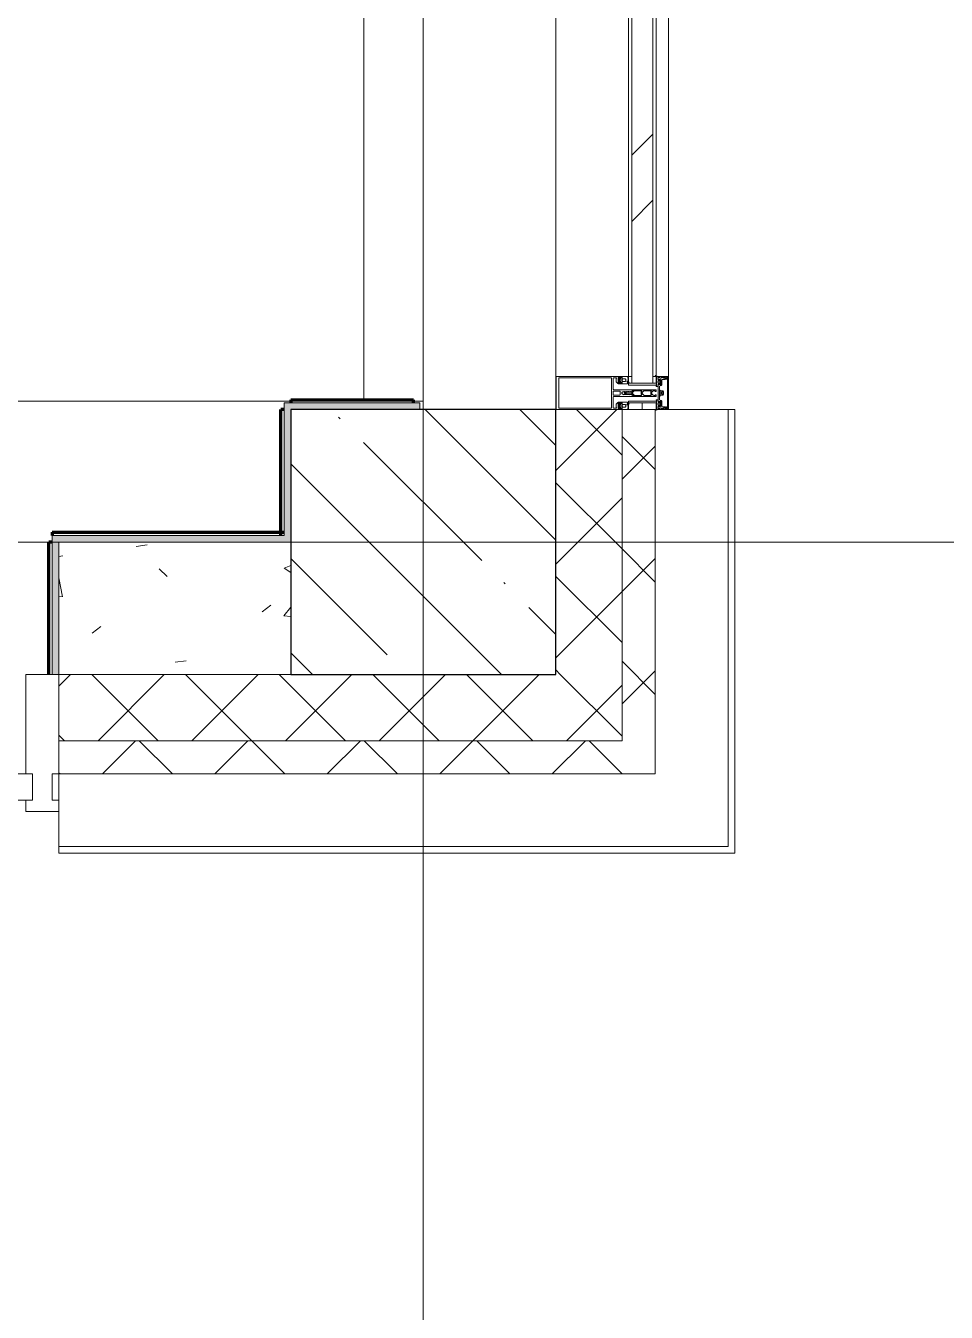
# Model space of a CAD drawing. Header units: millimetres. Extents: x -4370 to 196781, y -4577 to 61202.
# Drawn here: x 124650 to 126039, y 9062 to 11005 of the extents above; entities that cross this region are included whole.
import ezdxf

# ---------------------------------------------------------------- set-up
doc = ezdxf.new("R2010")
doc.units = ezdxf.units.MM
doc.linetypes.add('ADSK_Линия сетки', pattern=[2500, 2000, -250, 0, -250])
for name, color, linetype, lineweight in [('A-FLOR-____-OTLN', 192, 'Continuous', 9), ('A-FLOR-____-PATT', 8, 'Continuous', 9), ('A-GLAZ-____-MCUT', 151, 'Continuous', 9), ('A-GLAZ-____-OTLN', 151, 'Continuous', 9), ('A-GLAZ-CURT-MCUT', 52, 'Continuous', 9), ('A-GLAZ-CURT-OTLN', 52, 'Continuous', 9), ('A-GLAZ-CWMG-MCUT', 51, 'Continuous', 9), ('A-GLAZ-CWMG-OTLN', 51, 'Continuous', 9), ('A-WALL-____-MCUT', 113, 'Continuous', 9), ('A-WALL-____-PATT', 111, 'Continuous', 9), ('A-WALL-FNSH-MCUT', 113, 'Continuous', 9), ('G-XREF-____-OTLN', 8, 'Continuous', 9), ('I-WALL-____-OTLN', 2, 'Continuous', 9), ('S-COLS-____-MCUT', 52, 'Continuous', 9), ('S-COLS-____-OTLN', 52, 'Continuous', 9), ('S-GRID-____-OTLN', 1, 'Continuous', 9)]:
    doc.layers.add(name, color=color, linetype=linetype, lineweight=lineweight)
pattern_1 = [(45, (0, 0), (-70.71068, 70.71068), []), (135, (0, 0), (-70.71068, -70.71068), [])]
pattern_2 = [(135, (0, 0), (-84.85281, -84.85281), []), (225, (0, 0), (84.85281, -84.85281), [])]

# ---------------------------------------------------------------- blocks, each defined once
blk = doc.blocks.new('BSC_Колонна _Прямоугольная - 400x400-V47-О_АИ_ПП_0_000_Целиком')
at = {"layer": 'S-COLS-____-OTLN', "lineweight": 5}
h = blk.add_hatch(dxfattribs=at)
h.set_pattern_fill('FP_76', color=256, style=0, pattern_type=2)
h.set_pattern_definition([(135, (-125249.98, -10225), (-142.56192, -142.56192), []), (135, (-125107.42, -10225), (-142.56192, -142.56192), [252.016, -50.403, 3.353, -47.05])])
h.paths.add_polyline_path([(-200, -200), (200, -200), (200, 200), (-200, 200), (-200, 105.8)])
at = {"layer": 'S-COLS-____-MCUT', "color": 130, "lineweight": 25}
for p, q in [((200, 200), (-200, 200)), ((-200, 200), (-200, -200)), ((200, -200), (200, 200)), ((-200, -200), (200, -200))]:
    blk.add_line(p, q, dxfattribs=at)
blk = doc.blocks.new('Прямоугольный импост - 170_dwg-17677011-О_АИ_ПП_0_000_Целиком')
at = {"layer": 'G-XREF-____-OTLN', "color": 10, "lineweight": 5}
for p, q in [((227998.7, 195492.5), (227999.1, 195492.4)), ((228009.4, 195484.5), (228013.9, 195484.5)), ((228010.4, 195484.5), (228010.4, 195486.8)), ((228012.9, 195484.5), (228012.9, 195486.8)), ((228024.5, 195492.5), (228024.2, 195492.4))]:
    blk.add_line(p, q, dxfattribs=at)
at = {"layer": 'G-XREF-____-OTLN', "color": 10, "lineweight": 5, "flags": 128}
for points in [[(227987.6, 195646.7), (227987.4, 195646.5), (227987.1, 195646.2), (227986.9, 195646), (227986.6, 195645.7)], [(227986.6, 195645.7), (227986.6, 195621), (227986.6, 195596.2), (227986.6, 195571.5), (227986.6, 195546.7)], [(228035.6, 195646.7), (228023.6, 195646.7), (228011.6, 195646.7), (227999.6, 195646.7), (227987.6, 195646.7)], [(227988.6, 195563), (227988.6, 195582.9), (227988.6, 195602.9), (227988.6, 195622.8), (227988.6, 195642.7)], [(227988.6, 195642.7), (228000.1, 195642.7), (228011.6, 195642.7), (228023.1, 195642.7), (228034.6, 195642.7)], [(228034.6, 195642.7), (228034.6, 195622.8), (228034.6, 195602.9), (228034.6, 195582.9), (228034.6, 195563)], [(228036.6, 195645.7), (228036.4, 195646), (228036.1, 195646.2), (228035.9, 195646.5), (228035.6, 195646.7)], [(228036.6, 195546.7), (228036.6, 195571.5), (228036.6, 195596.2), (228036.6, 195621), (228036.6, 195645.7)], [(228034.6, 195563), (228023.1, 195563), (228011.6, 195563), (228000.1, 195563), (227988.6, 195563)], [(227988.6, 195559.7), (227988.9, 195560), (227989.1, 195560.2), (227989.4, 195560.5), (227989.6, 195560.7)], [(227988.6, 195555.7), (227988.6, 195556.7), (227988.6, 195557.7), (227988.6, 195558.7), (227988.6, 195559.7)], [(227989.6, 195560.7), (227993.6, 195560.7), (227997.6, 195560.7), (228001.6, 195560.7), (228005.6, 195560.7)], [(228005.6, 195560.7), (228005.9, 195560.5), (228006.1, 195560.2), (228006.4, 195560), (228006.6, 195559.7)], [(228006.6, 195559.7), (228006.6, 195552.3), (228006.6, 195544.9), (228006.6, 195537.4), (228006.6, 195530)], [(228008.6, 195560.4), (228008.7, 195560.5), (228008.8, 195560.6), (228008.9, 195560.6), (228008.9, 195560.7)], [(228008.6, 195550.3), (228008.6, 195552.8), (228008.6, 195555.4), (228008.6, 195557.9), (228008.6, 195560.4)], [(228008.9, 195560.7), (228010.3, 195560.7), (228011.6, 195560.7), (228013, 195560.7), (228014.3, 195560.7)], [(228014.3, 195560.7), (228014.4, 195560.6), (228014.5, 195560.6), (228014.6, 195560.5), (228014.6, 195560.4)], [(228014.6, 195560.4), (228014.6, 195557.9), (228014.6, 195555.4), (228014.6, 195552.8), (228014.6, 195550.3)], [(228016.6, 195559.7), (228016.9, 195560), (228017.1, 195560.2), (228017.4, 195560.5), (228017.6, 195560.7)], [(228016.6, 195530), (228016.6, 195537.4), (228016.6, 195544.9), (228016.6, 195552.3), (228016.6, 195559.7)], [(228017.6, 195560.7), (228021.6, 195560.7), (228025.6, 195560.7), (228029.6, 195560.7), (228033.6, 195560.7)], [(228033.6, 195560.7), (228033.9, 195560.5), (228034.1, 195560.2), (228034.4, 195560), (228034.6, 195559.7)], [(228034.6, 195559.7), (228034.6, 195558.7), (228034.6, 195557.7), (228034.6, 195556.7), (228034.6, 195555.7)], [(227986.6, 195546.7), (227987.1, 195546.7), (227987.6, 195546.7), (227988.1, 195546.7), (227988.6, 195546.7)], [(227988.1, 195547.7), (227988.1, 195549), (227988.1, 195550.2), (227988.1, 195551.5), (227988.1, 195552.7)], [(227988.1, 195552.7), (227989.1, 195552.7), (227990, 195552.7), (227990.9, 195552.7), (227991.8, 195552.7)], [(227989.1, 195547.7), (227988.9, 195547.7), (227988.6, 195547.7), (227988.4, 195547.7), (227988.1, 195547.7)], [(227989.6, 195555.5), (227989.4, 195555.6), (227989.1, 195555.6), (227988.9, 195555.7), (227988.6, 195555.7)], [(227988.6, 195546.7), (227988.8, 195546.8), (227988.9, 195547), (227989, 195547.1), (227989.1, 195547.2)], [(227989.1, 195547.2), (227989.1, 195547.3), (227989.1, 195547.5), (227989.1, 195547.6), (227989.1, 195547.7)], [(227989.9, 195555.7), (227989.8, 195555.7), (227989.7, 195555.6), (227989.7, 195555.6), (227989.6, 195555.5)], [(227994.4, 195555.7), (227993.3, 195555.7), (227992.2, 195555.7), (227991, 195555.7), (227989.9, 195555.7)], [(227991.8, 195552.7), (227991.9, 195552.8), (227992, 195552.9), (227992.1, 195552.9), (227992.1, 195553)], [(227992.1, 195553), (227992.2, 195552.9), (227992.3, 195552.9), (227992.4, 195552.8), (227992.4, 195552.7)], [(227992.4, 195552.7), (227993.4, 195552.7), (227994.3, 195552.7), (227995.2, 195552.7), (227996.1, 195552.7)], [(227994.6, 195555.7), (227994.6, 195555.7), (227994.5, 195555.7), (227994.5, 195555.7), (227994.4, 195555.7)], [(227997, 195553.9), (227996.4, 195554.3), (227995.8, 195554.8), (227995.2, 195555.2), (227994.6, 195555.7)], [(227996.1, 195547.7), (227995.9, 195547.7), (227995.6, 195547.7), (227995.4, 195547.7), (227995.1, 195547.7)], [(227995.1, 195547.7), (227995.1, 195547.6), (227995.1, 195547.5), (227995.1, 195547.3), (227995.1, 195547.2)], [(227995.1, 195547.2), (227995.3, 195547.1), (227995.4, 195547), (227995.5, 195546.8), (227995.6, 195546.7)], [(227995.6, 195546.7), (227996.1, 195546.7), (227996.6, 195546.7), (227997.1, 195546.7), (227997.6, 195546.7)], [(227996.1, 195552.7), (227996.1, 195551.5), (227996.1, 195550.2), (227996.1, 195549), (227996.1, 195547.7)], [(227997.6, 195552.7), (227997.5, 195553), (227997.3, 195553.3), (227997.2, 195553.6), (227997, 195553.9)], [(227997.6, 195546.7), (227997.6, 195548.2), (227997.6, 195549.7), (227997.6, 195551.2), (227997.6, 195552.7)], [(228008.9, 195550), (228008.9, 195550.1), (228008.8, 195550.2), (228008.7, 195550.2), (228008.6, 195550.3)], [(228014.3, 195550), (228013, 195550), (228011.6, 195550), (228010.3, 195550), (228008.9, 195550)], [(228009.1, 195545.1), (228009.3, 195545.2), (228009.4, 195545.3), (228009.6, 195545.4), (228009.8, 195545.5)], [(228009.6, 195544.8), (228009.5, 195544.9), (228009.4, 195545), (228009.3, 195545), (228009.1, 195545.1)], [(228009.1, 195543.3), (228009.3, 195543.4), (228009.4, 195543.5), (228009.5, 195543.5), (228009.6, 195543.6)], [(228009.6, 195543), (228009.5, 195543.1), (228009.4, 195543.2), (228009.3, 195543.2), (228009.1, 195543.3)], [(228009.1, 195541.5), (228009.3, 195541.6), (228009.4, 195541.7), (228009.5, 195541.7), (228009.6, 195541.8)], [(228009.6, 195541.2), (228009.5, 195541.3), (228009.4, 195541.4), (228009.3, 195541.4), (228009.1, 195541.5)], [(228009.1, 195539.7), (228009.3, 195539.8), (228009.4, 195539.9), (228009.5, 195539.9), (228009.6, 195540)], [(228009.6, 195539.4), (228009.5, 195539.5), (228009.4, 195539.6), (228009.3, 195539.6), (228009.1, 195539.7)], [(228009.6, 195543.6), (228009.6, 195543.9), (228009.6, 195544.2), (228009.6, 195544.5), (228009.6, 195544.8)], [(228009.6, 195541.8), (228009.6, 195542.1), (228009.6, 195542.4), (228009.6, 195542.7), (228009.6, 195543)], [(228009.6, 195540), (228009.6, 195540.3), (228009.6, 195540.6), (228009.6, 195540.9), (228009.6, 195541.2)], [(228009.6, 195538.2), (228009.6, 195538.5), (228009.6, 195538.8), (228009.6, 195539.1), (228009.6, 195539.4)], [(228009.8, 195545.5), (228010, 195545.9), (228010.3, 195546.3), (228010.5, 195546.8), (228010.8, 195547.2)], [(228010.8, 195547.2), (228011.2, 195547.2), (228011.6, 195547.2), (228012.1, 195547.2), (228012.5, 195547.2)], [(228012.5, 195547.2), (228012.8, 195546.7), (228013.1, 195546.2), (228013.3, 195545.7), (228013.6, 195545.2)], [(228013.6, 195545.2), (228013.6, 195545.1), (228013.6, 195544.9), (228013.6, 195544.7), (228013.6, 195544.5)], [(228013.6, 195544.5), (228013.8, 195544.4), (228013.9, 195544.4), (228014, 195544.3), (228014.1, 195544.2)], [(228014.1, 195544.2), (228014, 195544.1), (228013.9, 195544.1), (228013.8, 195544), (228013.6, 195543.9)], [(228013.6, 195543.9), (228013.6, 195543.6), (228013.6, 195543.3), (228013.6, 195543), (228013.6, 195542.7)], [(228013.6, 195542.7), (228013.8, 195542.6), (228013.9, 195542.6), (228014, 195542.5), (228014.1, 195542.4)], [(228014.1, 195542.4), (228014, 195542.3), (228013.9, 195542.3), (228013.8, 195542.2), (228013.6, 195542.1)], [(228013.6, 195542.1), (228013.6, 195541.8), (228013.6, 195541.5), (228013.6, 195541.2), (228013.6, 195540.9)], [(228013.6, 195540.9), (228013.8, 195540.8), (228013.9, 195540.8), (228014, 195540.7), (228014.1, 195540.6)], [(228014.1, 195540.6), (228014, 195540.5), (228013.9, 195540.5), (228013.8, 195540.4), (228013.6, 195540.3)], [(228013.6, 195540.3), (228013.6, 195540), (228013.6, 195539.7), (228013.6, 195539.4), (228013.6, 195539.1)], [(228013.6, 195539.1), (228013.8, 195539), (228013.9, 195539), (228014, 195538.9), (228014.1, 195538.8)], [(228014.1, 195538.8), (228014, 195538.7), (228013.9, 195538.7), (228013.8, 195538.6), (228013.6, 195538.5)], [(228013.6, 195538.5), (228013.6, 195538.2), (228013.6, 195537.9), (228013.6, 195537.6), (228013.6, 195537.3)], [(228014.6, 195550.3), (228014.6, 195550.2), (228014.5, 195550.2), (228014.4, 195550.1), (228014.3, 195550)], [(228026.2, 195553.9), (228026.1, 195553.6), (228025.9, 195553.3), (228025.8, 195553), (228025.6, 195552.7)], [(228025.6, 195552.7), (228025.6, 195551.2), (228025.6, 195549.7), (228025.6, 195548.2), (228025.6, 195546.7)], [(228025.6, 195546.7), (228026.1, 195546.7), (228026.6, 195546.7), (228027.1, 195546.7), (228027.6, 195546.7)], [(228028.7, 195555.7), (228028, 195555.2), (228027.4, 195554.8), (228026.8, 195554.3), (228026.2, 195553.9)], [(228027.1, 195547.7), (228027.1, 195549), (228027.1, 195550.2), (228027.1, 195551.5), (228027.1, 195552.7)], [(228027.1, 195552.7), (228028.1, 195552.7), (228029, 195552.7), (228029.9, 195552.7), (228030.8, 195552.7)], [(228028.1, 195547.7), (228027.9, 195547.7), (228027.6, 195547.7), (228027.4, 195547.7), (228027.1, 195547.7)], [(228027.6, 195546.7), (228027.8, 195546.8), (228027.9, 195547), (228028, 195547.1), (228028.1, 195547.2)], [(228028.1, 195547.2), (228028.1, 195547.3), (228028.1, 195547.5), (228028.1, 195547.6), (228028.1, 195547.7)], [(228028.8, 195555.7), (228028.8, 195555.7), (228028.7, 195555.7), (228028.7, 195555.7), (228028.7, 195555.7)], [(228033.4, 195555.7), (228032.2, 195555.7), (228031.1, 195555.7), (228030, 195555.7), (228028.8, 195555.7)], [(228030.8, 195552.7), (228030.9, 195552.8), (228031, 195552.9), (228031.1, 195552.9), (228031.1, 195553)], [(228031.1, 195553), (228031.2, 195552.9), (228031.3, 195552.9), (228031.4, 195552.8), (228031.4, 195552.7)], [(228031.4, 195552.7), (228032.4, 195552.7), (228033.3, 195552.7), (228034.2, 195552.7), (228035.1, 195552.7)], [(228033.7, 195555.5), (228033.6, 195555.6), (228033.5, 195555.6), (228033.5, 195555.7), (228033.4, 195555.7)], [(228034.6, 195555.7), (228034.4, 195555.7), (228034.1, 195555.6), (228033.9, 195555.6), (228033.7, 195555.5)], [(228035.1, 195547.7), (228034.9, 195547.7), (228034.6, 195547.7), (228034.4, 195547.7), (228034.1, 195547.7)], [(228034.1, 195547.7), (228034.1, 195547.6), (228034.1, 195547.5), (228034.1, 195547.3), (228034.1, 195547.2)], [(228034.1, 195547.2), (228034.3, 195547.1), (228034.4, 195547), (228034.5, 195546.8), (228034.6, 195546.7)], [(228034.6, 195546.7), (228035.1, 195546.7), (228035.6, 195546.7), (228036.1, 195546.7), (228036.6, 195546.7)], [(228035.1, 195552.7), (228035.1, 195551.5), (228035.1, 195550.2), (228035.1, 195549), (228035.1, 195547.7)], [(227999.6, 195495.5), (227999.6, 195537.5), (227986.6, 195537.5)], [(228006.6, 195530), (228006.7, 195529.9), (228006.8, 195529.9), (228006.9, 195529.8), (228006.9, 195529.7)], [(228006.9, 195529.7), (228007.2, 195529.7), (228007.5, 195529.7), (228007.8, 195529.7), (228008.1, 195529.7)], [(228008.1, 195529.7), (228008.4, 195530), (228008.6, 195530.2), (228008.9, 195530.5), (228009.1, 195530.7)], [(228009.1, 195537.9), (228009.3, 195538), (228009.4, 195538.1), (228009.5, 195538.1), (228009.6, 195538.2)], [(228009.6, 195537.6), (228009.5, 195537.7), (228009.4, 195537.8), (228009.3, 195537.8), (228009.1, 195537.9)], [(228009.1, 195536.1), (228009.3, 195536.2), (228009.4, 195536.3), (228009.5, 195536.3), (228009.6, 195536.4)], [(228009.6, 195535.8), (228009.5, 195535.9), (228009.4, 195536), (228009.3, 195536), (228009.1, 195536.1)], [(228009.1, 195534.3), (228009.3, 195534.4), (228009.4, 195534.5), (228009.5, 195534.5), (228009.6, 195534.6)], [(228009.6, 195534), (228009.5, 195534.1), (228009.4, 195534.2), (228009.3, 195534.2), (228009.1, 195534.3)], [(228009.1, 195532.5), (228009.3, 195532.6), (228009.4, 195532.7), (228009.5, 195532.7), (228009.6, 195532.8)], [(228009.6, 195532.2), (228009.5, 195532.3), (228009.4, 195532.4), (228009.3, 195532.4), (228009.1, 195532.5)], [(228009.1, 195530.7), (228009.3, 195530.8), (228009.4, 195530.9), (228009.5, 195530.9), (228009.6, 195531)], [(228009.6, 195536.4), (228009.6, 195536.7), (228009.6, 195537), (228009.6, 195537.3), (228009.6, 195537.6)], [(228009.6, 195534.6), (228009.6, 195534.9), (228009.6, 195535.2), (228009.6, 195535.5), (228009.6, 195535.8)], [(228009.6, 195532.8), (228009.6, 195533.1), (228009.6, 195533.4), (228009.6, 195533.7), (228009.6, 195534)], [(228009.6, 195531), (228009.6, 195531.3), (228009.6, 195531.6), (228009.6, 195531.9), (228009.6, 195532.2)], [(228013.6, 195537.3), (228013.8, 195537.2), (228013.9, 195537.2), (228014, 195537.1), (228014.1, 195537)], [(228014.1, 195537), (228014, 195536.9), (228013.9, 195536.9), (228013.8, 195536.8), (228013.6, 195536.7)], [(228013.6, 195536.7), (228013.6, 195536.4), (228013.6, 195536.1), (228013.6, 195535.8), (228013.6, 195535.5)], [(228013.6, 195535.5), (228013.8, 195535.4), (228013.9, 195535.4), (228014, 195535.3), (228014.1, 195535.2)], [(228014.1, 195535.2), (228014, 195535.1), (228013.9, 195535.1), (228013.8, 195535), (228013.6, 195534.9)], [(228013.6, 195534.9), (228013.6, 195534.6), (228013.6, 195534.3), (228013.6, 195534), (228013.6, 195533.7)], [(228013.6, 195533.7), (228013.8, 195533.6), (228013.9, 195533.6), (228014, 195533.5), (228014.1, 195533.4)], [(228014.1, 195533.4), (228014, 195533.3), (228013.9, 195533.3), (228013.8, 195533.2), (228013.6, 195533.1)], [(228013.6, 195533.1), (228013.6, 195532.8), (228013.6, 195532.5), (228013.6, 195532.2), (228013.6, 195531.9)], [(228013.6, 195531.9), (228013.8, 195531.8), (228013.9, 195531.8), (228014, 195531.7), (228014.1, 195531.6)], [(228014.1, 195531.6), (228014.1, 195531.4), (228014.1, 195531.2), (228014.1, 195530.9), (228014.1, 195530.7)], [(228014.1, 195530.7), (228014.4, 195530.5), (228014.6, 195530.2), (228014.9, 195530), (228015.1, 195529.7)], [(228015.1, 195529.7), (228015.4, 195529.7), (228015.7, 195529.7), (228016, 195529.7), (228016.3, 195529.7)], [(228016.3, 195529.7), (228016.4, 195529.8), (228016.5, 195529.9), (228016.6, 195529.9), (228016.6, 195530)], [(228036.6, 195537.5), (228023.6, 195537.5), (228023.6, 195495.5)], [(227989.4, 195495.5), (227988.9, 195495.5), (227988.4, 195494.5), (227987.9, 195494.5), (227985.8, 195497), (227985.4, 195496.6), (227986.6, 195492.9), (227986.6, 195492.8), (227987, 195492.4), (227990.8, 195492.4), (227991.1, 195492.5), (227991.8, 195492.3), (227991.8, 195491.1), (227991.6, 195490.9), (227991.4, 195490.9), (227991.3, 195490.5), (227992.5, 195489.3), (227992.9, 195489.2), (227997, 195489.2), (227997.4, 195489.3), (227998.6, 195490.5), (227998.4, 195490.9), (227998.2, 195490.9), (227998, 195491.1), (227998, 195492.3)], [(227987.4, 195492.4), (227987.2, 195492.3), (227987, 195492.3), (227986.8, 195492.2), (227986.6, 195492.2)], [(227986.6, 195492.2), (227986.6, 195488.8), (227986.6, 195485.4), (227986.6, 195482), (227986.6, 195478.6)], [(227989, 195489.3), (227988.6, 195490), (227988.2, 195490.8), (227987.8, 195491.6), (227987.4, 195492.4)], [(227987.9, 195492.4), (227987.9, 195492.3), (227987.8, 195492.2), (227987.7, 195492.1), (227987.7, 195491.9)], [(227987.7, 195491.9), (227988, 195491.2), (227988.4, 195490.5), (227988.7, 195489.8), (227989.1, 195489)], [(227991.4, 195492.4), (227990.6, 195492.4), (227989.7, 195492.4), (227988.8, 195492.4), (227987.9, 195492.4)], [(227987.9, 195487.2), (227988.2, 195487.5), (227988.4, 195487.8), (227988.7, 195488.1), (227988.9, 195488.4)], [(227987.9, 195481.7), (227987.9, 195483.1), (227987.9, 195484.4), (227987.9, 195485.8), (227987.9, 195487.2)], [(227988.2, 195481.4), (227988.2, 195481.5), (227988.1, 195481.5), (227988, 195481.6), (227987.9, 195481.7)], [(227987.9, 195479.8), (227988, 195479.9), (227988.1, 195479.9), (227988.2, 195480), (227988.2, 195480.1)], [(227989, 195488.2), (227988.8, 195487.9), (227988.6, 195487.6), (227988.4, 195487.3), (227988.2, 195487)], [(227988.2, 195487), (227988.2, 195487), (227988.2, 195486.9), (227988.2, 195486.8), (227988.2, 195486.8)], [(227988.2, 195486.8), (227988.6, 195485.6), (227989.1, 195484.5), (227989.5, 195483.3), (227990, 195482.2)], [(227990.6, 195481.4), (227990, 195481.4), (227989.4, 195481.4), (227988.8, 195481.4), (227988.2, 195481.4)], [(227988.2, 195480.1), (227988.8, 195480.1), (227989.4, 195480.1), (227990, 195480.1), (227990.6, 195480.1)], [(227988.9, 195488.4), (227989, 195488.6), (227989, 195488.8), (227989, 195489), (227989, 195489.3)], [(227989.1, 195489), (227989, 195488.8), (227989, 195488.6), (227989, 195488.4), (227989, 195488.2)], [(228001.3, 195492.4), (228001.6, 195492.7), (228001.6, 195495.1), (228001.6, 195495.3), (228001.4, 195495.5), (228000.9, 195495.5), (228000.4, 195494.8), (227999.9, 195494.8), (227999.4, 195495.5), (227998.9, 195495.5), (227998.4, 195494.8), (227997.9, 195494.8), (227997.4, 195495.5), (227996.9, 195495.5), (227996.4, 195494.8), (227995.9, 195494.8), (227995.4, 195495.5), (227994.9, 195495.5), (227994.4, 195494.8), (227993.9, 195494.8), (227993.4, 195495.5), (227992.9, 195495.5), (227992.4, 195494.8), (227991.9, 195494.8), (227991.4, 195495.5), (227990.9, 195495.5), (227990.4, 195494.8), (227989.9, 195494.8), (227989.4, 195495.5)], [(227990, 195482.2), (227990.2, 195482.2), (227990.4, 195482.3), (227990.7, 195482.3), (227990.9, 195482.4)], [(227990.9, 195481.1), (227990.9, 195481.2), (227990.8, 195481.2), (227990.7, 195481.3), (227990.6, 195481.4)], [(227990.6, 195480.1), (227990.7, 195480.2), (227990.8, 195480.2), (227990.9, 195480.3), (227990.9, 195480.4)], [(227990.9, 195489.7), (227990.9, 195490.1), (227990.9, 195490.5), (227990.9, 195490.9), (227990.9, 195491.4)], [(227990.9, 195491.4), (227991.2, 195491.4), (227991.4, 195491.4), (227991.7, 195491.4), (227991.9, 195491.4)], [(227991.9, 195488.7), (227991.7, 195488.9), (227991.4, 195489.2), (227991.2, 195489.4), (227990.9, 195489.7)], [(227990.9, 195486.7), (227991.1, 195486.8), (227991.2, 195486.9), (227991.3, 195487), (227991.4, 195487.2)], [(227990.9, 195482.4), (227990.9, 195483.4), (227990.9, 195484.5), (227990.9, 195485.6), (227990.9, 195486.7)], [(227990.9, 195480.4), (227990.9, 195480.6), (227990.9, 195480.7), (227990.9, 195480.9), (227990.9, 195481.1)], [(227991.9, 195491.9), (227991.8, 195492), (227991.7, 195492.1), (227991.6, 195492.2), (227991.4, 195492.4)], [(227991.4, 195487.2), (227993.4, 195487.2), (227995.4, 195487.2), (227997.4, 195487.2), (227999.4, 195487.2)], [(227991.9, 195491.4), (227991.9, 195491.5), (227991.9, 195491.6), (227991.9, 195491.7), (227991.9, 195491.9)], [(227998.6, 195488.7), (227997, 195488.7), (227995.3, 195488.7), (227993.6, 195488.7), (227991.9, 195488.7)], [(227998.4, 195492.4), (227998.3, 195492.2), (227998.2, 195492.1), (227998.1, 195492), (227997.9, 195491.9)], [(227997.9, 195491.9), (227997.9, 195491.7), (227997.9, 195491.6), (227997.9, 195491.5), (227997.9, 195491.4)], [(227997.9, 195491.4), (227998.2, 195491.4), (227998.4, 195491.4), (227998.7, 195491.4), (227998.9, 195491.4)], [(228024.8, 195492.4), (228018.2, 195492.4), (228011.6, 195492.4), (228005, 195492.4), (227998.4, 195492.4)], [(227998.9, 195489), (227998.9, 195488.9), (227998.8, 195488.8), (227998.7, 195488.7), (227998.6, 195488.7)], [(227998.9, 195491.4), (227998.9, 195490.8), (227998.9, 195490.2), (227998.9, 195489.6), (227998.9, 195489)], [(227999.4, 195487.2), (227999.7, 195487.4), (227999.9, 195487.7), (228000.2, 195487.9), (228000.4, 195488.2)], [(228000.4, 195489.4), (228000.7, 195489.6), (228000.9, 195489.9), (228001.2, 195490.1), (228001.4, 195490.4)], [(228000.4, 195488.2), (228000.4, 195488.5), (228000.4, 195488.8), (228000.4, 195489.1), (228000.4, 195489.4)], [(228001.4, 195490.4), (228003.9, 195490.4), (228006.4, 195490.4), (228008.9, 195490.4), (228011.3, 195490.4)], [(228015.1, 195485.7), (228015.1, 195489.5), (228008.2, 195489.5), (228008.2, 195485.7)], [(228014.1, 195484.5), (228014.1, 195486.8), (228011.6, 195487.8), (228009.2, 195486.8), (228009.2, 195484.5)], [(228011.3, 195490.4), (228011.4, 195490.4), (228011.5, 195490.5), (228011.6, 195490.6), (228011.6, 195490.7)], [(228011.6, 195490.7), (228011.7, 195490.6), (228011.8, 195490.5), (228011.9, 195490.4), (228011.9, 195490.4)], [(228011.9, 195490.4), (228014.4, 195490.4), (228016.9, 195490.4), (228019.4, 195490.4), (228021.8, 195490.4)], [(228021.9, 195492.4), (228021.6, 195492.7), (228021.6, 195495.1), (228021.7, 195495.3), (228021.9, 195495.5), (228022.4, 195495.5), (228022.9, 195494.8), (228023.4, 195494.8), (228023.9, 195495.5), (228024.4, 195495.5), (228024.9, 195494.8), (228025.4, 195494.8), (228025.9, 195495.5), (228026.4, 195495.5), (228026.9, 195494.8), (228027.4, 195494.8), (228027.9, 195495.5), (228028.4, 195495.5), (228028.9, 195494.8), (228029.4, 195494.8), (228029.9, 195495.5), (228030.4, 195495.5), (228030.9, 195494.8), (228031.4, 195494.8), (228031.9, 195495.5), (228032.4, 195495.5), (228032.9, 195494.8), (228033.4, 195494.8), (228033.9, 195495.5)], [(228021.8, 195490.4), (228022.1, 195490.1), (228022.3, 195489.9), (228022.6, 195489.6), (228022.8, 195489.4)], [(228022.8, 195489.4), (228022.8, 195489.1), (228022.8, 195488.8), (228022.8, 195488.5), (228022.8, 195488.2)], [(228022.8, 195488.2), (228023.1, 195487.9), (228023.3, 195487.7), (228023.6, 195487.4), (228023.8, 195487.2)], [(228023.8, 195487.2), (228025.8, 195487.2), (228027.8, 195487.2), (228029.8, 195487.2), (228031.8, 195487.2)], [(228024.3, 195489), (228024.3, 195489.6), (228024.3, 195490.2), (228024.3, 195490.8), (228024.3, 195491.4)], [(228024.3, 195491.4), (228024.6, 195491.4), (228024.8, 195491.4), (228025.1, 195491.4), (228025.3, 195491.4)], [(228024.6, 195488.7), (228024.6, 195488.7), (228024.5, 195488.8), (228024.4, 195488.9), (228024.3, 195489)], [(228031.3, 195488.7), (228029.7, 195488.7), (228028, 195488.7), (228026.3, 195488.7), (228024.6, 195488.7)], [(228033.9, 195495.5), (228034.4, 195495.5), (228034.9, 195494.5), (228035.4, 195494.5), (228037.4, 195497), (228037.9, 195496.6), (228036.6, 195492.9), (228036.6, 195492.8), (228036.2, 195492.4), (228032.5, 195492.4), (228032.1, 195492.5), (228031.4, 195492.3), (228031.4, 195491.1), (228031.6, 195490.9), (228031.8, 195490.9), (228032, 195490.5), (228030.8, 195489.3), (228030.4, 195489.2), (228026.3, 195489.2), (228025.9, 195489.3), (228024.7, 195490.5), (228024.8, 195490.9), (228025, 195490.9), (228025.2, 195491.1), (228025.2, 195492.3)], [(228025.3, 195491.9), (228025.2, 195492), (228025.1, 195492.1), (228025, 195492.2), (228024.8, 195492.4)], [(228025.3, 195491.4), (228025.3, 195491.5), (228025.3, 195491.6), (228025.3, 195491.7), (228025.3, 195491.9)], [(228031.8, 195492.4), (228031.7, 195492.2), (228031.6, 195492.1), (228031.5, 195492), (228031.3, 195491.9)], [(228031.3, 195491.9), (228031.3, 195491.7), (228031.3, 195491.6), (228031.3, 195491.5), (228031.3, 195491.4)], [(228031.3, 195491.4), (228031.6, 195491.4), (228031.8, 195491.4), (228032.1, 195491.4), (228032.3, 195491.4)], [(228032.3, 195489.7), (228032.1, 195489.4), (228031.8, 195489.2), (228031.6, 195488.9), (228031.3, 195488.7)], [(228035.3, 195492.4), (228034.5, 195492.4), (228033.6, 195492.4), (228032.7, 195492.4), (228031.8, 195492.4)], [(228031.8, 195487.2), (228032, 195487), (228032.1, 195486.9), (228032.2, 195486.8), (228032.3, 195486.7)], [(228032.3, 195491.4), (228032.3, 195490.9), (228032.3, 195490.5), (228032.3, 195490.1), (228032.3, 195489.7)], [(228032.3, 195486.7), (228032.3, 195485.6), (228032.3, 195484.5), (228032.3, 195483.4), (228032.3, 195482.4)], [(228032.3, 195482.4), (228032.6, 195482.3), (228032.8, 195482.3), (228033.1, 195482.2), (228033.3, 195482.2)], [(228032.6, 195481.4), (228032.6, 195481.3), (228032.5, 195481.2), (228032.4, 195481.2), (228032.3, 195481.1)], [(228032.3, 195481.1), (228032.3, 195480.9), (228032.3, 195480.7), (228032.3, 195480.6), (228032.3, 195480.4)], [(228032.3, 195480.4), (228032.4, 195480.3), (228032.5, 195480.2), (228032.6, 195480.2), (228032.6, 195480.1)], [(228035, 195481.4), (228034.4, 195481.4), (228033.8, 195481.4), (228033.2, 195481.4), (228032.6, 195481.4)], [(228032.6, 195480.1), (228033.2, 195480.1), (228033.8, 195480.1), (228034.4, 195480.1), (228035, 195480.1)], [(228033.3, 195482.2), (228033.7, 195483.3), (228034.2, 195484.5), (228034.7, 195485.6), (228035.1, 195486.8)], [(228035.9, 195492.4), (228035.5, 195491.6), (228035, 195490.8), (228034.6, 195490), (228034.2, 195489.3)], [(228034.2, 195489), (228034.6, 195489.8), (228034.9, 195490.5), (228035.3, 195491.2), (228035.6, 195491.9)], [(228034.2, 195489.3), (228034.2, 195489), (228034.3, 195488.8), (228034.3, 195488.6), (228034.3, 195488.4)], [(228034.3, 195488.2), (228034.3, 195488.4), (228034.2, 195488.6), (228034.2, 195488.8), (228034.2, 195489)], [(228034.3, 195488.4), (228034.6, 195488.1), (228034.8, 195487.8), (228035.1, 195487.5), (228035.3, 195487.2)], [(228035.1, 195487), (228034.9, 195487.3), (228034.7, 195487.6), (228034.5, 195487.9), (228034.3, 195488.2)], [(228035.3, 195481.7), (228035.3, 195481.6), (228035.2, 195481.5), (228035.1, 195481.5), (228035, 195481.4)], [(228035, 195480.1), (228035.1, 195480), (228035.2, 195479.9), (228035.3, 195479.9), (228035.3, 195479.8)], [(228035.1, 195486.8), (228035.1, 195486.8), (228035.1, 195486.9), (228035.1, 195487), (228035.1, 195487)], [(228035.6, 195491.9), (228035.5, 195492.1), (228035.5, 195492.2), (228035.4, 195492.3), (228035.3, 195492.4)], [(228035.3, 195487.2), (228035.3, 195485.8), (228035.3, 195484.4), (228035.3, 195483.1), (228035.3, 195481.7)], [(228036.6, 195492.2), (228036.4, 195492.2), (228036.3, 195492.3), (228036.1, 195492.3), (228035.9, 195492.4)], [(228036.6, 195478.6), (228036.6, 195482), (228036.6, 195485.4), (228036.6, 195488.8), (228036.6, 195492.2)], [(227986.6, 195478.6), (227987, 195478.2), (227987.4, 195477.8), (227987.8, 195477.5), (227988.1, 195477.1)], [(227987.9, 195478.7), (227987.9, 195479), (227987.9, 195479.2), (227987.9, 195479.5), (227987.9, 195479.8)], [(227988.2, 195478.4), (227988.2, 195478.5), (227988.1, 195478.5), (227988, 195478.6), (227987.9, 195478.7)], [(227988.1, 195477.1), (227999.9, 195477.1), (228011.6, 195477.1), (228023.4, 195477.1), (228035.1, 195477.1)], [(228035, 195478.4), (228023.3, 195478.4), (228011.6, 195478.4), (227999.9, 195478.4), (227988.2, 195478.4)], [(228035.3, 195478.7), (228035.3, 195478.6), (228035.2, 195478.5), (228035.1, 195478.5), (228035, 195478.4)], [(228035.1, 195477.1), (228035.5, 195477.5), (228035.9, 195477.8), (228036.3, 195478.2), (228036.6, 195478.6)], [(228035.3, 195479.8), (228035.3, 195479.5), (228035.3, 195479.2), (228035.3, 195479), (228035.3, 195478.7)]]:
    blk.add_lwpolyline(points, dxfattribs=at)
for points in [[(227994.4, 195539.7), (227996.4, 195538.7), (227996.5, 195538.7), (227997.3, 195538.7), (227997.6, 195539), (227997.6, 195548.5), (227997.4, 195548.7), (227996.3, 195548.7), (227995.9, 195548.6), (227995.2, 195548.8), (227995.2, 195550), (227995.4, 195550.2), (227995.6, 195550.2), (227995.8, 195550.6), (227994.6, 195551.8), (227994.2, 195551.9), (227990.1, 195551.9), (227989.7, 195551.8), (227988.5, 195550.6), (227988.6, 195550.2), (227988.8, 195550.2), (227989, 195550), (227989, 195548.8), (227988.3, 195548.6), (227988, 195548.7), (227986.8, 195548.7), (227986.6, 195548.5), (227986.6, 195537.3), (227987.1, 195537.1), (227988.4, 195538.3), (227988.8, 195538.3), (227989.3, 195537.5), (227989.8, 195537.5), (227990.3, 195538.3), (227990.8, 195538.3), (227991.3, 195537.5), (227991.8, 195537.5), (227992.3, 195538.3), (227992.7, 195538.4), (227994.5, 195537.3), (227995.9, 195536.3), (227996.4, 195537.1), (227994, 195539.2)], [(227993.1, 195541.4), (227994.1, 195542.4), (227994.1, 195546), (227993.1, 195547), (227991.1, 195547), (227990.1, 195546), (227990.1, 195542.4), (227991.1, 195541.4)], [(227990.8, 195550.9), (227990.3, 195550.4), (227990.3, 195549.2), (227990.8, 195548.7), (227993.4, 195548.7), (227993.9, 195549.2), (227993.9, 195550.4), (227993.4, 195550.9)], [(227990.3, 195549.2), (227990.3, 195550.4), (227990.8, 195550.9), (227993.4, 195550.9), (227993.9, 195550.4), (227993.9, 195549.2), (227993.4, 195548.7), (227990.8, 195548.7)], [(228009.7, 195532.9), (228009.2, 195531.8), (228008.7, 195531.3), (228008.5, 195531.2), (228008.1, 195531.2), (228008.1, 195531.5), (228007.9, 195531.7), (228006.8, 195531.7), (228006.6, 195531.5), (228006.6, 195496.2), (228007.1, 195495.7), (228008.6, 195495.7), (228009.1, 195496.2), (228009.1, 195497), (228008.9, 195497.2), (228008.3, 195497.2), (228008.1, 195497.4), (228008.1, 195499.2), (228008.4, 195499.9), (228010.9, 195502.4), (228012.3, 195502.4), (228014.8, 195499.9), (228015.1, 195499.2), (228015.1, 195497.4), (228014.9, 195497.2), (228014.3, 195497.2), (228014.1, 195497), (228014.1, 195496.2), (228014.6, 195495.7), (228016.1, 195495.7), (228016.6, 195496.2), (228016.6, 195531.5), (228016.4, 195531.7), (228015.3, 195531.7), (228015.1, 195531.5), (228015.1, 195531.2), (228014.7, 195531.2), (228014.6, 195531.3), (228014, 195531.8), (228013.6, 195532.9), (228013.7, 195537.9), (228013.8, 195537.9), (228013.8, 195538.3), (228013.7, 195538.4), (228013.7, 195539.2), (228012.6, 195543), (228012.5, 195543.2), (228010.8, 195543.2), (228010.7, 195543), (228009.6, 195539.2), (228009.6, 195538.4), (228009.4, 195538.3), (228009.4, 195537.9), (228009.6, 195537.9)], [(228012.3, 195532.2), (228011, 195532.2), (228010.3, 195532.6), (228010.2, 195537.9), (228011.2, 195542.2), (228012.1, 195542.2), (228013.1, 195537.9), (228013, 195532.6)], [(228028.9, 195539.7), (228026.9, 195538.7), (228026.7, 195538.7), (228025.9, 195538.7), (228025.6, 195539), (228025.6, 195548.5), (228025.8, 195548.7), (228027, 195548.7), (228027.3, 195548.6), (228028, 195548.8), (228028, 195550), (228027.8, 195550.2), (228027.6, 195550.2), (228027.5, 195550.6), (228028.7, 195551.8), (228029.1, 195551.9), (228033.2, 195551.9), (228033.6, 195551.8), (228034.8, 195550.6), (228034.6, 195550.2), (228034.4, 195550.2), (228034.2, 195550), (228034.2, 195548.8), (228034.9, 195548.6), (228035.3, 195548.7), (228036.4, 195548.7), (228036.6, 195548.5), (228036.6, 195537.3), (228036.1, 195537.1), (228034.9, 195538.3), (228034.4, 195538.3), (228033.9, 195537.5), (228033.4, 195537.5), (228032.9, 195538.3), (228032.4, 195538.3), (228031.9, 195537.5), (228031.4, 195537.5), (228030.9, 195538.3), (228030.6, 195538.4), (228028.8, 195537.3), (228027.4, 195536.3), (228026.9, 195537.1), (228029.2, 195539.2)], [(228030.1, 195541.4), (228029.1, 195542.4), (228029.1, 195546), (228030.1, 195547), (228032.1, 195547), (228033.1, 195546), (228033.1, 195542.4), (228032.1, 195541.4)], [(228032.9, 195549.2), (228032.9, 195550.4), (228032.4, 195550.9), (228029.8, 195550.9), (228029.3, 195550.4), (228029.3, 195549.2), (228029.8, 195548.7), (228032.4, 195548.7)], [(228009, 195517.1), (228008.1, 195517.5), (228008.1, 195528.2), (228008.4, 195528.9), (228010.9, 195531.4), (228012.3, 195531.4), (228014.8, 195528.9), (228015.1, 195528.2), (228015.1, 195517.5), (228014.3, 195517.1), (228013.4, 195518), (228009.9, 195518)], [(228008.1, 195513.7), (228008.1, 195503), (228009, 195502.6), (228009.9, 195503.5), (228013.4, 195503.5), (228014.3, 195502.6), (228015.1, 195503), (228015.1, 195513.7), (228014.8, 195514.4), (228012.3, 195516.9), (228010.9, 195516.9), (228008.4, 195514.4)], [(227996.2, 195490.2), (227996.7, 195490.7), (227996.7, 195492), (227996.2, 195492.5), (227993.6, 195492.5), (227993.1, 195492), (227993.1, 195490.7), (227993.6, 195490.2)], [(228007.1, 195489.5), (228007.1, 195490.4), (228015.8, 195490.4), (228015.8, 195489.5)], [(228027, 195490.2), (228026.5, 195490.7), (228026.5, 195492), (228027, 195492.5), (228029.6, 195492.5), (228030.1, 195492), (228030.1, 195490.7), (228029.6, 195490.2)]]:
    blk.add_lwpolyline(points, close=True, dxfattribs=at)
at = {"layer": 'G-XREF-____-OTLN', "color": 10, "lineweight": 5}
for centre, radius, start, end in [((228009.4, 195485.7), 1.19, 180, 270), ((228009.8, 195485.2), 1.67, 68.4728, 111.5272), ((228011.6, 195481.7), 5.2, 76.3644, 103.6356), ((228013.5, 195485.2), 1.67, 68.4728, 111.5272), ((228013.9, 195485.7), 1.19, 270, 0)]:
    blk.add_arc(centre, radius, start, end, dxfattribs=at)
blk = doc.blocks.new('Прямоугольный импост - 42х50х170h-17679178-О_АИ_ПП_0_000_Целиком')
blk.add_blockref('Прямоугольный импост - 170_dwg-17677011-О_АИ_ПП_0_000_Целиком', (-228011.6, -195516.5))
blk = doc.blocks.new('Прямоугольный импост - Рядовой 50х170-36115441-О_АИ_ПП_0_000_Целиком')
at = {"layer": 'A-GLAZ-CWMG-MCUT', "color": 90}
for p, q in [((-48.5, 39.5), (-50, 39.5)), ((-50, 39.5), (-50, 21)), ((0, 39.5), (-1.5, 39.5)), ((0, 21), (0, 39.5)), ((-50, 21), (-40, 21)), ((-40, 21), (-40, -21)), ((-10, -21), (-10, 21)), ((-10, 21), (0, 21)), ((-40, -21), (-50, -21)), ((-50, -21), (-50, -30.2)), ((0, -21), (-10, -21)), ((0, -30.2), (0, -21)), ((-50, -129.2), (-50, -130.5)), ((-50, -130.5), (0, -130.5)), ((0, -130.5), (0, -129.2))]:
    blk.add_line(p, q, dxfattribs=at)
blk = doc.blocks.new('PNS_Панель прямоугольная - Нр_Металл - 40мм-36115699-О_АИ_ПП_0_000_Целиком')
at = {"layer": 'A-GLAZ-____-OTLN', "color": 10, "lineweight": 5}
for p, q in [((-530, 0), (-520, 0)), ((-520, 0), (-530, 0))]:
    blk.add_line(p, q, dxfattribs=at)
blk = doc.blocks.new('Системная панель - Стекло - 32мм-36115707-О_АИ_ПП_0_000_Целиком')
at = {"layer": 'A-GLAZ-CURT-OTLN', "lineweight": 5}
h = blk.add_hatch(dxfattribs=at)
h.set_pattern_fill('FP_85', color=256, style=0, pattern_type=2)
h.set_pattern_definition([(315, (-10867.5, 125680.5), (282.8427, 282.8427), [200, -600]), (315, (-10967.5, 125880.5), (282.8427, 282.8427), [600, -200]), (315, (-11067.5, 125480.5), (282.8427, 282.8427), [200, -600])])
h.paths.add_polyline_path([(-502.5, -16), (502.5, -16), (502.5, 16), (-502.5, 16)])
at = {"layer": 'A-GLAZ-CURT-MCUT', "color": 90}
for p, q in [((502.5, 16), (-502.5, 16)), ((-502.5, 16), (-502.5, -16)), ((502.5, -16), (502.5, 16)), ((-502.5, -16), (502.5, -16))]:
    blk.add_line(p, q, dxfattribs=at)
blk = doc.blocks.new('Прямоугольный импост - Рядовой 50х170-36115697-О_АИ_ПП_0_000_Целиком')
at = {"layer": 'A-GLAZ-CWMG-OTLN', "color": 10, "lineweight": 5}
for p, q in [((125450, 10475), (125450, 11460)), ((125559.5, 11460), (125564.4, 11460)), ((125559.5, 10475), (125559.5, 11460)), ((125596.5, 11460), (125601.5, 11460)), ((125601.5, 10475), (125601.5, 11460)), ((125620, 10475), (125620, 11460)), ((125564.4, 10475), (125559.5, 10475)), ((125601.5, 10475), (125596.5, 10475))]:
    blk.add_line(p, q, dxfattribs=at)
blk = doc.blocks.new('PNS_Панель прямоугольная3 - Нр_Стекло - 40мм 2-V60-О_АИ_ПП_0_000_Целиком')
at = {"layer": 'A-GLAZ-____-OTLN', "lineweight": 5}
h = blk.add_hatch(dxfattribs=at)
h.set_pattern_fill('FP_98', color=256, style=0, pattern_type=2)
h.set_pattern_definition([(45, (-124320, -9735), (-282.8427, 282.8427), [200, -600]), (45, (-124520, -9835), (-282.8427, 282.8427), [600, -200]), (45, (-124120, -9935), (-282.8427, 282.8427), [200, -600])])
h.paths.add_polyline_path([(440, 0), (440, 40), (-440, 40), (-440, 0), (430, 0)])
at = {"layer": 'A-GLAZ-____-MCUT', "color": 10, "lineweight": 5}
for p, q in [((-430, 40), (430, 40)), ((430, 0), (-430, 0))]:
    blk.add_line(p, q, dxfattribs=at)
at = {"layer": 'A-GLAZ-____-OTLN', "color": 10, "lineweight": 5}
blk.add_line((-440, 0), (440, 0), dxfattribs=at)
blk = doc.blocks.new('Прямоугольный импост - Импост структурный с накладкой - 190мм-21850607-О_АИ_ПП_0_000_Целиком')
at = {"layer": 'A-GLAZ-CWMG-MCUT', "color": 90}
for p, q in [((-50, 0), (-50, 17)), ((-50, 17), (0, 17)), ((-40, 0), (-50, 0)), ((-40, -40), (-40, 0)), ((0, 0), (-10, 0)), ((-10, 0), (-10, -40)), ((0, 17), (0, 0)), ((-50, -190), (-50, -40)), ((-50, -40), (-40, -40)), ((-10, -40), (0, -40)), ((0, -40), (0, -190)), ((0, -190), (-50, -190))]:
    blk.add_line(p, q, dxfattribs=at)
blk = doc.blocks.new('0083_СОШ675_АР_R22_rvt-1-О_АИ_ПП_0_000_Целиком')
at = {"layer": 'A-WALL-____-PATT', "lineweight": 5}
h = blk.add_hatch(dxfattribs=at)
h.set_pattern_fill('FP_6', color=10, style=0, pattern_type=2)
h.set_pattern_definition(pattern_1)
h.paths.add_polyline_path([(125550, 10025), (125550, 10425), (125450, 10425), (125450, 10025)])
h = blk.add_hatch(dxfattribs=at)
h.set_pattern_fill('FP_1', color=10, style=0, pattern_type=2)
h.set_pattern_definition(pattern_2)
h.paths.add_polyline_path([(125564.4, 9925), (125600, 9925), (125600, 10425), (125550, 10425), (125550, 9925)])
h = blk.add_hatch(dxfattribs=at)
h.set_pattern_fill('FP_5', color=10, style=0, pattern_type=2)
h.set_pattern_definition([(50, (0, 0), (364.3679, -31.8783), [38.1, -419.1]), (355, (0, 0), (-70.4859, 382.1133), [30.48, -335.28]), (100.451, (30.36, -2.66), (293.885, 350.2334), [32.38, -356.18]), (46.184, (0, 101.6), (542.1585, -84.0858), [57.15, -628.65]), (96.636, (45.2, 94.6), (474.805, 494.8554), [48.57, -534.27]), (351.184, (0, 101.6), (474.8102, 494.85), [45.72, -502.92]), (21, (50.8, 76.2), (303.2285, -204.53046), [38.1, -419.1]), (326, (50.8, 76.2), (123.6039, 368.376), [30.48, -335.28]), (71.451, (76.07, 59.16), (426.8341, 163.8427), [32.38, -356.18]), (37.5, (0, 0), (6.17665, 169.11015), [16.764, -314.452, 16.764, -323.596, -336.55]), (37.5, (0, 0), (6.17665, 169.11015), [-671.576, 16.764, -319.786]), (7.5, (0, 0), (133.63888, 200.3615), [16.764, -177.292, 16.764, -306.832, -128.27]), (7.5, (0, 0), (133.63888, 200.3615), [-517.652, 16.764, -111.506]), (327.5, (-113.28, 0), (271.18182, -11.45836), [16.764, -110.236, 16.764, -379.476, -525.78]), (327.5, (-113.28, 0), (271.18182, -11.45836), [-523.24, 16.764, -509.016]), (317.5, (-164.08, 0), (296.2585, 50.85285), [16.764, -148.336, 16.764, -246.38, -373.38]), (317.5, (-164.08, 0), (296.2585, 50.85285), [-428.244, 16.764, -356.616])])
h.paths.add_polyline_path([(124943.4, 10024.9), (125050, 10025), (125050, 10224.9), (124700, 10224.9), (124700, 10024.9)])
h = blk.add_hatch(dxfattribs=at)
h.set_pattern_fill('FP_6', color=10, style=0, pattern_type=2)
h.set_pattern_definition(pattern_1)
h.paths.add_polyline_path([(125450, 9925), (125550, 9925), (125550, 10025), (124700, 10025), (124700, 9925), (125050, 9925)])
h = blk.add_hatch(dxfattribs=at)
h.set_pattern_fill('FP_1', color=10, style=0, pattern_type=2)
h.set_pattern_definition(pattern_2)
h.paths.add_polyline_path([(125600, 9875), (125600, 9925), (124700, 9925), (124700, 9875), (125564.4, 9875)])
at = {"layer": 'A-WALL-____-MCUT', "color": 90}
for p, q in [((125451.3, 10425), (125450, 10425)), ((125600, 10425), (125550.3, 10425)), ((125710, 10425), (125600, 10425)), ((125050, 10025), (124700, 10025)), ((124700, 10025), (124700, 9925)), ((124700, 9925), (124700, 9875)), ((124700, 9875), (124700, 9765))]:
    blk.add_line(p, q, dxfattribs=at)
at = {"layer": 'A-WALL-____-MCUT', "color": 10, "lineweight": 5}
for p, q in [((125550, 10025), (125550, 10425)), ((125600, 10025), (125600, 10425)), ((125710, 10025), (125710, 10425)), ((125550, 10025), (125550, 9925)), ((125600, 10025), (125600, 9925)), ((125710, 10025), (125710, 9875)), ((124700, 9925), (125550, 9925)), ((125600, 9925), (125600, 9875)), ((124700, 9875), (125600, 9875)), ((125710, 9875), (125710, 9765)), ((124700, 9765), (125710, 9765))]:
    blk.add_line(p, q, dxfattribs=at)
at = {"layer": 'A-WALL-____-MCUT', "color": 50, "lineweight": 13}
for p, q in [((125050, 10224.9), (124700, 10224.9)), ((124700, 10224.9), (124700, 10024.9)), ((124700, 10024.9), (125050, 10024.9))]:
    blk.add_line(p, q, dxfattribs=at)
at = {"layer": 'A-WALL-FNSH-MCUT', "color": 90}
for p, q in [((125720, 10425), (125710, 10425)), ((125720, 10025), (125720, 10425)), ((125720, 9925), (125720, 10025)), ((125720, 9875), (125720, 9925)), ((125720, 9765), (125720, 9875)), ((124700, 9765), (124700, 9755)), ((124700, 9755), (125720, 9755)), ((125720, 9755), (125720, 9765))]:
    blk.add_line(p, q, dxfattribs=at)
at = {"layer": 'A-GLAZ-CURT-OTLN', "color": 90, "lineweight": 9, "rotation": 90}
for name, p in [('Системная панель - Стекло - 32мм-36115707-О_АИ_ПП_0_000_Целиком', (125580.5, 10967.5)), ('PNS_Панель прямоугольная - Нр_Металл - 40мм-36115699-О_АИ_ПП_0_000_Целиком', (125580.5, 10955))]:
    blk.add_blockref(name, p, dxfattribs=at)
at = {"layer": 'A-GLAZ-CURT-OTLN', "color": 90, "lineweight": 9}
blk.add_blockref('PNS_Панель прямоугольная3 - Нр_Стекло - 40мм 2-V60-О_АИ_ПП_0_000_Целиком', (124220, 9835), dxfattribs=at)
at = {"layer": 'A-GLAZ-CWMG-OTLN', "color": 90, "lineweight": 9}
blk.add_blockref('Прямоугольный импост - Рядовой 50х170-36115697-О_АИ_ПП_0_000_Целиком', (0, 0), dxfattribs=at)
for name, p, rotation in [('Прямоугольный импост - Рядовой 50х170-36115441-О_АИ_ПП_0_000_Целиком', (125580.5, 10425), 270), ('Прямоугольный импост - 42х50х170h-17679178-О_АИ_ПП_0_000_Целиком', (125580.5, 10450), 90)]:
    blk.add_blockref(name, p, dxfattribs=dict(at, rotation=rotation))
at = {"layer": 'A-GLAZ-CWMG-OTLN', "color": 90, "lineweight": 9, "extrusion": (0, 0, -1), "rotation": 180}
blk.add_blockref('Прямоугольный импост - Импост структурный с накладкой - 190мм-21850607-О_АИ_ПП_0_000_Целиком', (-124700, 9835), dxfattribs=at)
at = {"layer": 'S-COLS-____-OTLN', "color": 90, "lineweight": 9}
blk.add_blockref('BSC_Колонна _Прямоугольная - 400x400-V47-О_АИ_ПП_0_000_Целиком', (125250, 10225), dxfattribs=at)

msp = doc.modelspace()

# ---------------------------------------------------------------- hatches: boundary and pattern name
at = {"layer": 'A-FLOR-____-PATT'}
h = msp.add_hatch(dxfattribs=at)
h.set_pattern_fill('FP_136', color=256, style=0, pattern_type=2)
h.set_pattern_definition([(90, (126960, 14637.5), (-600, 4e-14), []), (180, (126960, 14637.5), (-7e-14, -600), [])])
h.paths.add_polyline_path([(121950.001172, 10025.000586), (124685.001172, 10025.000586), (124685.001172, 10225.000586), (124690.001172, 10225.000586), (124690.001172, 10240.000586), (125035, 10240.000586), (125035, 10425), (125040, 10425.000586), (125040, 10435.000586), (125050, 10435.000586), (125050, 10440.000586), (125235, 10440.000586), (125235.010844, 10435.000586), (125245, 10435.000586), (125245, 10425), (125250, 10425.000586), (125250, 12545), (125235, 12545), (125235, 15710.000586), (125049.978078, 15710.000586), (125049.784291, 15715.000586), (125039.978078, 15715.000586), (125039.978078, 15725.000586), (125034.978078, 15725.000586), (125034.978078, 16124.999414), (125039.978078, 16125), (125039.978078, 16135), (125049.978078, 16135), (125049.978078, 16140), (125610, 16140), (125610, 16134.999414), (125660, 16134.999414), (125660, 16084.999414), (126325, 16084.999414), (126325, 16134.999414), (126375, 16134.999414), (126375, 16012.499414), (126422, 16012.499414), (126422, 15979.999414), (128528, 15979.999414), (128528, 16012.499414), (128575, 16012.499414), (128575, 16134.999414), (128625, 16134.999414), (128625, 16097.999414), (129325, 16097.999414), (129325, 16134.999414), (129375, 16134.999414), (129375, 16012.499414), (129422, 16012.499414), (129422, 15979.999414), (131528, 15979.999414), (131528, 16012.499414), (131575, 16012.499414), (131575, 16134.999414), (131625, 16134.999414), (131625, 16084.999414), (132079.978078, 16084.999414), (132079.978078, 16134.999414), (132129.978078, 16134.999414), (132130.857536, 16140), (132285, 16140), (132285, 17285.000586), (132300, 17285.000586), (132300, 16140), (132484.978078, 16140), (132484.978078, 19010.000586), (132300, 19010.000586), (132299.978078, 18895), (132285, 18895), (132285, 19199.999414), (121414.978078, 19199.999414), (121414.978078, 19010), (121215, 19010), (121215, 16140), (121399.999886, 16140), (121400, 16135), (121410, 16135), (121410, 16125), (121415, 16124.999414), (121415, 15724.502055), (121410, 15724.500586), (121410, 15714.500586), (121400, 15714.500586), (121398.921975, 15709.500586), (121200, 15709.5), (121200, 15724.5), (121197, 15724.5), (121197, 10425), (121200, 10425), (121200, 10429.5), (121210, 10429.621636), (121210, 10435), (121215, 10435), (121215, 10440), (121399.978078, 10440), (121399.978078, 10435), (121409.978078, 10435), (121409.978078, 10425), (121414.978078, 10424.999414), (121414.978078, 10240.000586), (121910.001172, 10240.000586), (121910.001172, 10225.000586), (121915.001172, 10225.000586), (121915.001172, 10025.000586), (121940.001172, 10025.000586)])
h.paths.add_polyline_path([(121896.001172, 10025.000586), (121900.001133, 10025.000586), (121900.000586, 10225), (121896.001172, 10225.000586), (121896.001172, 10085)])
h.paths.add_polyline_path([(125099.978078, 12945.000001), (124999.978078, 12945.000001), (124999.978078, 13145.000001), (125099.978078, 13145.000001)])
h.paths.add_polyline_path([(125620, 15925), (126350, 15925), (126350, 15927.999414), (125610, 15927.999414), (125610, 15925)])
h.paths.add_polyline_path([(131615, 15925), (131615, 15927.999414), (131585, 15927.999414), (131585, 15925), (131611.000039, 15925)])
h.paths.add_polyline_path([(132114.978078, 15925), (132129.978078, 15925), (132129.978078, 15927.999414), (132089.978078, 15927.999414), (132089.978078, 15925)])
h.paths.add_polyline_path([(128600, 15925), (128615, 15925), (128615, 15927.999414), (128600, 15927.999414)])
h.paths.add_polyline_path([(129350, 15925), (129350, 15927.999414), (129335, 15927.999414), (129335, 15925)])
h.paths.add_polyline_path([(131625, 15979.999414), (131625, 15984.999414), (131615, 15984.999414), (131615, 15979.999414)])
at = {"layer": 'A-WALL-____-PATT'}
for points in [[(125049.978078, 10425.000586), (125245, 10425.000586), (125245, 10435.000586), (125040, 10435.000586), (125040, 10425.000586)], [(125040, 10225.000586), (125049.978078, 10225.022508), (125049.978078, 10425), (125040, 10425.000586), (125040, 10235.000586)], [(124700.001172, 10025.000586), (124700.001172, 10225.000586), (124690.001172, 10225.000586), (124690.001172, 10025.000586)]]:
    msp.add_hatch(color=7, dxfattribs=at).paths.add_polyline_path(points)
h = msp.add_hatch(color=7, dxfattribs=at)
h.paths.add_polyline_path([(121910.001172, 10225.000586), (121910.001172, 10235.000586), (121399.978078, 10235.000586), (121399.978078, 10225.000586), (121900.001172, 10225.000586)])
h.paths.add_polyline_path([(125040, 10225.000586), (125040, 10235.000586), (124690.001172, 10235.000586), (124690.001172, 10225.000586), (124943.430856, 10225.000586)])

# ---------------------------------------------------------------- linework, layer by layer
at = {"layer": 'A-FLOR-____-OTLN'}
msp.add_line((125250, 10425), (125250, 12545), dxfattribs=at)
at = {"layer": 'A-WALL-____-MCUT', "color": 7}
for p, q in [((125245, 10435.000586), (125040, 10435.000586)), ((125040, 10435.000586), (125040, 10235.000586)), ((125245, 10425.000586), (125245, 10435.000586)), ((125040, 10235.000586), (124690.001172, 10235.000586)), ((124690.001172, 10235.000586), (124690.001172, 10025.000586)), ((124700.001172, 10225.000586), (125049.978078, 10225.000586)), ((124700.001172, 10025.000586), (124700.001172, 10225.000586)), ((124690.001172, 10025.000586), (124700.001172, 10025.000586))]:
    msp.add_line(p, q, dxfattribs=at)
at = {"layer": 'I-WALL-____-OTLN', "color": 20, "lineweight": 90}
for p, q in [((125050, 10440.000586), (125235, 10440.000586)), ((125050, 10440.000586), (125050, 10435.000586)), ((125235, 10435.000586), (125235, 10440.000586)), ((125035, 10235.000586), (125035, 10425.000586)), ((125040, 10425.000586), (125035, 10425.000586)), ((124690.001172, 10240.000586), (125040, 10240.000586)), ((124690.001172, 10240.000586), (124690.001172, 10235.000586)), ((124685.001172, 10025.000586), (124685.001172, 10225.000586)), ((124690.001172, 10225.000586), (124685.001172, 10225.000586))]:
    msp.add_line(p, q, dxfattribs=at)
at = {"layer": 'S-GRID-____-OTLN', "linetype": 'ADSK_Линия сетки'}
for p, q in [((125250.001, -3572.657751), (125250.001, 61202.00513)), ((-3047.723308, 10225.000586), (156348.554077, 10225.000586))]:
    msp.add_line(p, q, dxfattribs=at)

# ---------------------------------------------------------------- block references
at = {"lineweight": 5}
msp.add_blockref('0083_СОШ675_АР_R22_rvt-1-О_АИ_ПП_0_000_Целиком', (0, 0), dxfattribs=at)

doc.saveas('drawing.dxf')
